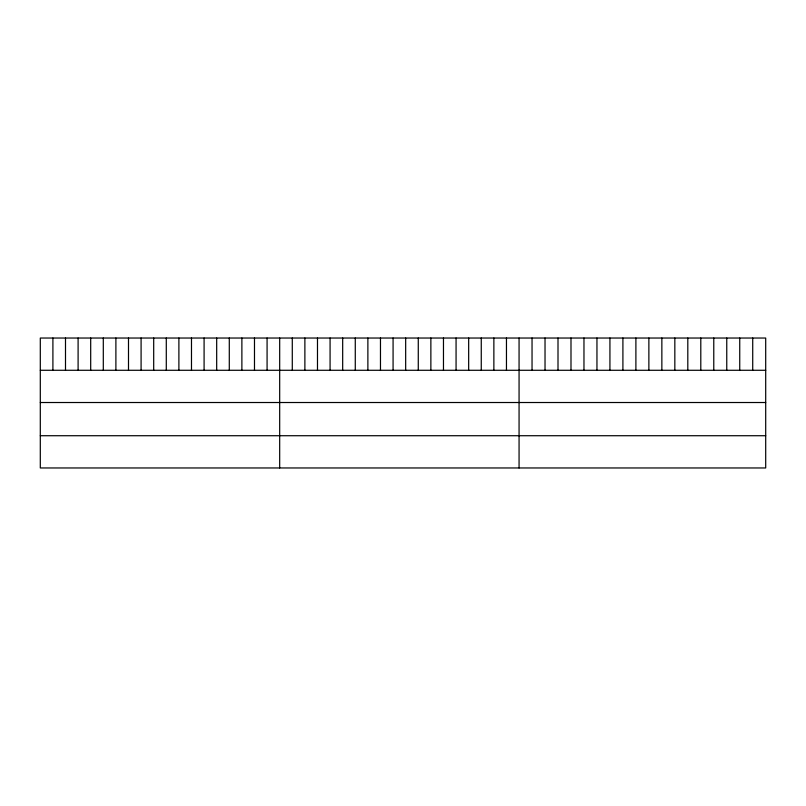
<?xml version="1.0" encoding="UTF-8"?>
<svg xmlns="http://www.w3.org/2000/svg" width="806" height="806" viewBox="0 0 806 806"><rect width="100%" height="100%" fill="white"/><g stroke="black" fill="none" stroke-linecap="round" stroke-linejoin="round"><path stroke-width="1.21" d="M765.7 370.276L765.7 467.964L40.3 467.964L40.3 338.036L765.7 338.036L765.7 370.276L40.3 370.276M40.3 402.516L765.7 402.516M40.3 435.724L765.7 435.724M752.723 338.036L752.723 370.276M739.737 338.036L739.737 370.276M726.76 338.036L726.76 370.276M713.773 338.036L713.773 370.276M700.797 338.036L700.797 370.276M687.81 338.036L687.81 370.276M674.834 338.036L674.834 370.276M661.857 338.036L661.857 370.276M648.87 338.036L648.87 370.276M635.894 338.036L635.894 370.276M622.907 338.036L622.907 370.276M609.93 338.036L609.93 370.276M596.954 338.036L596.954 370.276M583.967 338.036L583.967 370.276M570.991 338.036L570.991 370.276M558.004 338.036L558.004 370.276M545.027 338.036L545.027 370.276M532.041 338.036L532.041 370.276M519.064 338.036L519.064 467.964M506.46 338.036L506.46 370.276M493.866 338.036L493.866 370.276M481.263 338.036L481.263 370.276M468.669 338.036L468.669 370.276M456.065 338.036L456.065 370.276M443.471 338.036L443.471 370.276M430.867 338.036L430.867 370.276M418.274 338.036L418.274 370.276M405.67 338.036L405.67 370.276M393.076 338.036L393.076 370.276M380.472 338.036L380.472 370.276M367.879 338.036L367.879 370.276M355.275 338.036L355.275 370.276M342.681 338.036L342.681 370.276M330.077 338.036L330.077 370.276M317.483 338.036L317.483 370.276M304.88 338.036L304.88 370.276M292.286 338.036L292.286 370.276M279.682 338.036L279.682 467.964M267.078 338.036L267.078 370.276M254.484 338.036L254.484 370.276M241.881 338.036L241.881 370.276M229.287 338.036L229.287 370.276M216.683 338.036L216.683 370.276M204.089 338.036L204.089 370.276M191.485 338.036L191.485 370.276M178.892 338.036L178.892 370.276M166.288 338.036L166.288 370.276M153.694 338.036L153.694 370.276M141.09 338.036L141.09 370.276M128.497 338.036L128.497 370.276M115.893 338.036L115.893 370.276M103.299 338.036L103.299 370.276M90.695 338.036L90.695 370.276M78.101 338.036L78.101 370.276M65.498 338.036L65.498 370.276M52.904 338.036L52.904 370.276"/></g></svg>
